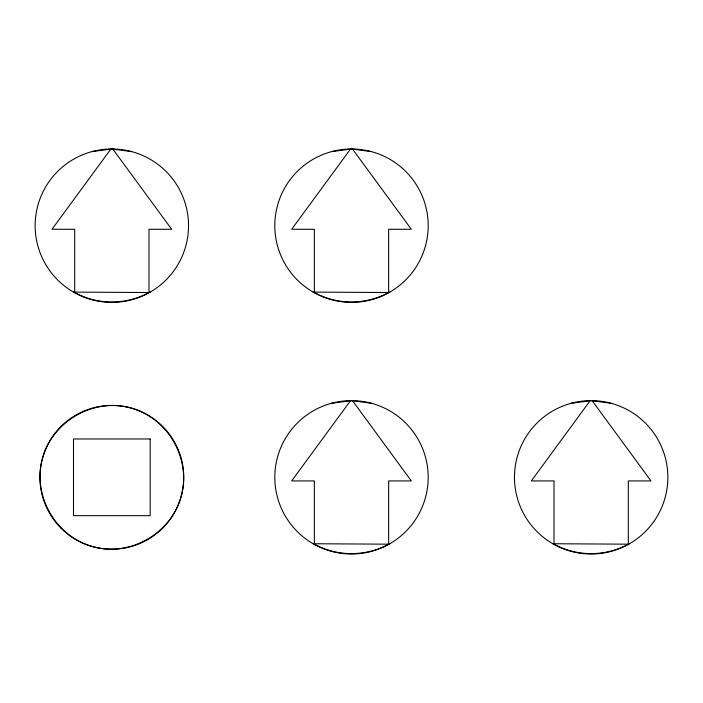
<?xml version="1.0" encoding="UTF-8"?>
<svg xmlns="http://www.w3.org/2000/svg" width="703" height="703" viewBox="0 0 703 703"><rect width="100%" height="100%" fill="white"/><g stroke="black" fill="none" stroke-linecap="round" stroke-linejoin="round"><path stroke-width="1.05" d="M110.802 149.124L52.022 229.275L74.694 229.275L74.694 292.536C97.541 305.111 126.145 305.111 148.992 292.536L150.187 292.096M350.454 149.124L291.683 229.275L314.355 229.275L314.355 292.536C337.203 305.111 365.797 305.111 388.645 292.536L389.849 292.096M350.454 400.772L291.683 480.914L314.355 480.914L314.355 544.175C337.203 556.758 365.797 556.758 388.645 544.175L389.849 543.735M590.116 400.772L531.336 480.914L554.008 480.914L554.008 544.175C576.855 556.758 605.459 556.758 628.306 544.175L629.501 543.735M91.988 151.602A76.689 76.689 0 0 1 185.917 245.532A76.689 76.689 0 0 1 57.611 279.908A76.689 76.689 0 0 1 91.988 151.602L111.839 148.992L131.689 151.602M331.649 151.602L351.5 148.992L371.351 151.602M331.649 403.241L351.5 400.631L371.351 403.241M571.311 403.241L591.161 400.631L611.012 403.241M313.151 292.096A76.689 76.689 0 0 0 428.189 225.681A76.689 76.689 0 0 0 313.151 159.265A76.689 76.689 0 0 0 313.151 292.096L388.645 292.536L388.645 229.275L411.317 229.275L352.546 149.124M73.499 292.096L148.992 292.536L148.992 229.275L171.664 229.275L112.884 149.124M552.813 543.735A76.689 76.689 0 0 0 667.85 477.319A76.689 76.689 0 0 0 552.813 410.904A76.689 76.689 0 0 0 552.813 543.735L628.306 544.175L628.306 480.914L650.978 480.914L592.198 400.772M313.151 543.735A76.689 76.689 0 0 0 428.189 477.319A76.689 76.689 0 0 0 313.151 410.904A76.689 76.689 0 0 0 313.151 543.735L388.645 544.175L388.645 480.914L411.317 480.914L352.546 400.772M42.391 458.716C32.197 495.817 56.003 537.039 93.235 546.767C130.336 556.961 171.558 533.164 181.286 495.931C191.48 458.822 167.683 417.6 130.45 407.872C93.341 397.678 52.119 421.484 42.391 458.716M150.187 438.98L73.499 438.98L73.499 515.668L150.187 515.668L150.187 438.98M61.003 528.164A71.899 71.899 0 0 0 181.286 495.931A71.899 71.899 0 0 0 93.235 407.872A71.899 71.899 0 0 0 61.003 528.164"/></g></svg>
